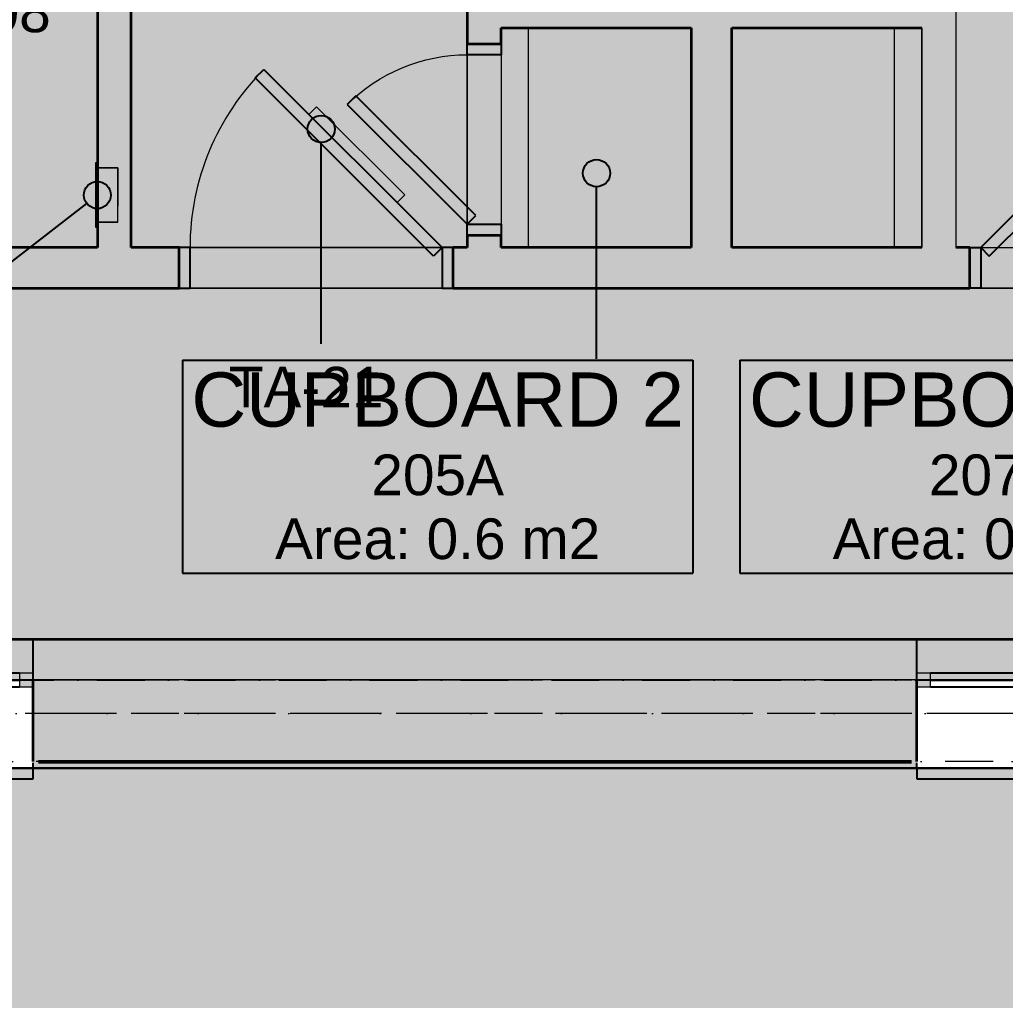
# Model space of a CAD drawing. Header units: millimetres. Extents: x -4040 to 97987, y -17467 to 39515.
# Drawn here: x 9455 to 13090, y 5369 to 8986 of the extents above; entities that cross this region are included whole.
import ezdxf
from ezdxf.enums import TextEntityAlignment as Align

# ---------------------------------------------------------------- set-up
doc = ezdxf.new("R2010")
doc.units = ezdxf.units.MM
doc.header["$MEASUREMENT"] = 0
for name, pattern in [('Dashed', [282.222223, 141.111112, -141.111112]), ('Dot & Dashed', [335.138881, 176.388884, -88.194442, 0, -70.555556]), ('Hidden Line', [195.611112, 141.111112, -54.5])]:
    doc.linetypes.add(name, pattern=pattern)
for name, color, linetype in [('A-Ee_40_20-M_GeneralFFAndEInternalFixed', 7, 'Continuous'), ('A-Zz_20_10_90-T_TextFFEInternal', 7, 'Continuous'), ('NewA-Ee_25_10-M_WallsExternal', 7, 'Continuous'), ('NewA-Ee_25_10-M_WallsInternal', 7, 'Continuous'), ('NewA-Ee_30_10-M_Roofs', 7, 'Continuous'), ('NewA-Ee_30_40-M_Floors', 7, 'Continuous'), ('NewA-Ee_40_20-M_GeneralFFAndEInternalEquipment', 7, 'Continuous'), ('NewA-Ee_40_20-M_GeneralFFAndEInternalFixed', 7, 'Continuous'), ('NewA-SL-M_SpacesExternal', 7, 'Continuous'), ('NewA-SL-M_SpacesInternal', 7, 'Continuous'), ('NewA-Ss_30_25-M_CeilingAndSoffitSystems', 7, 'Continuous'), ('NewA-Zz_20_10_90-T_TextFFEInternal', 7, 'Continuous'), ('NewA-Zz_35_40_80-M_GridStructural', 7, 'Continuous'), ('NewA-Zz_50_10_90-P_BoundarySpace', 7, 'Continuous'), ('NewA-Zz_50_90_00-M_GrossInternal', 7, 'Continuous'), ('NewA-Zz_60_50_90-P_VoidOpening', 7, 'Continuous')]:
    doc.layers.add(name, color=color, linetype=linetype)
doc.styles.add('GENERATED_STYLE_1', font='')
doc.styles.get('GENERATED_STYLE_1').set_extended_font_data('Arial')

# ---------------------------------------------------------------- blocks, each defined once
blk = doc.blocks.new('Slab_1_2', base_point=(32250, 6550.5))
at = {"layer": 'NewA-Ee_30_40-M_Floors', "linetype": 'Continuous', "lineweight": 13}
blk.add_hatch(color=254, dxfattribs=at).paths.add_polyline_path([(32250, 6550.5), (32250, 12847.7), (34699.7, 12847.7), (34699.7, 15099.7), (150.3, 15099.7), (150.3, 6550.5)])
at = {"layer": 'NewA-Ee_30_40-M_Floors', "color": 6, "linetype": 'Continuous', "lineweight": 13, "flags": 128}
blk.add_lwpolyline([(32250, 6550.5), (150.3, 6550.5), (150.3, 15099.7), (34699.7, 15099.7), (34699.7, 12847.7), (32250, 12847.7)], close=True, dxfattribs=at)
blk = doc.blocks.new('HALL_217_2_2', base_point=(3734, 7385.9))
at = {"layer": 'NewA-SL-M_SpacesInternal', "color": 253, "linetype": 'Continuous', "lineweight": 13}
for p, q in [((32250, 7995.4), (3973.6, 7995.4)), ((5499.7, 6700.3), (32250, 6700.3))]:
    blk.add_line(p, q, dxfattribs=at)
at = {"layer": 'NewA-SL-M_SpacesInternal', "color": 5, "lineweight": 70, "style": 'GENERATED_STYLE_1'}
for tag, height, p in [('ROOM_NAME', 200, (3734, 7693.8)), ('ROOM_NUMBER', 150, (3734, 7390.9)), ('adj_text', 150, (3734, 7155.2))]:
    blk.add_attdef(tag, text='', height=height, dxfattribs=at).set_placement(p, align=Align.TOP_CENTER)
blk = doc.blocks.new('Slab_5_2', base_point=(32250, 6700.3))
at = {"layer": 'NewA-Ss_30_25-M_CeilingAndSoffitSystems', "linetype": 'Continuous', "lineweight": 0}
blk.add_hatch(color=255, dxfattribs=at).paths.add_polyline_path([(32250, 6700.3), (32250, 7995.4), (3973.6, 7995.4), (3973.6, 10456), (2673, 10456), (2673, 6694.8)])
at = {"layer": 'NewA-Ss_30_25-M_CeilingAndSoffitSystems', "color": 6, "linetype": 'Continuous', "lineweight": 13, "flags": 128}
blk.add_lwpolyline([(32250, 6700.3), (2673, 6694.8), (2673, 10456), (3973.6, 10456), (3973.6, 7995.4), (32250, 7995.4)], close=True, dxfattribs=at)
blk = doc.blocks.new('Door 19')
at = {"layer": 'NewA-Ee_25_10-M_WallsInternal', "linetype": 'Continuous', "lineweight": 13}
for points in [[(-192.6, 657.6), (-224.4, 625.8), (433.2, -31.8), (465, 0)], [(-465, -150), (-465, 0), (-505, 0), (-505, -150)], [(505, -150), (505, 0), (465, 0), (465, -150)]]:
    blk.add_hatch(color=255, dxfattribs=at).paths.add_polyline_path(points)
at = {"layer": 'NewA-Ee_25_10-M_WallsInternal', "linetype": 'Continuous'}
for p, q in [((-224.4, 625.8), (-192.6, 657.6)), ((-192.6, 657.6), (465, 0)), ((433.2, -31.8), (-224.4, 625.8)), ((-465, 0), (-505, 0)), ((-505, 0), (-505, -150)), ((-465, -150), (-465, 0)), ((465, 0), (433.2, -31.8)), ((505, 0), (465, 0)), ((465, 0), (465, -150)), ((505, -150), (505, 0)), ((-505, -150), (-465, -150)), ((465, -150), (505, -150))]:
    blk.add_line(p, q, dxfattribs=at)
at = {"layer": 'NewA-Ee_25_10-M_WallsInternal', "color": 92, "linetype": 'Continuous', "lineweight": 35}
for p, q in [((-505, -150), (-505, 0)), ((505, -150), (505, 0))]:
    blk.add_line(p, q, dxfattribs=at)
at = {"layer": 'NewA-Ee_25_10-M_WallsInternal', "color": 6, "linetype": 'Continuous', "lineweight": 13}
blk.add_arc((465, 0), 930, 135, 180, dxfattribs=at)
blk = doc.blocks.new('Wall_6_2', base_point=(3973.6, 7995.4))
at = {"layer": 'NewA-Ee_25_10-M_WallsInternal', "linetype": 'Continuous', "lineweight": 13}
for points in [[(6012.1, 7995.4), (10043.4, 7995.4), (10043.4, 8145.4), (6012.1, 8145.4)], [(11053.4, 7995.4), (12959.6, 7995.4), (12959.6, 8145.4), (11053.4, 8145.4)]]:
    blk.add_hatch(color=6, dxfattribs=at).paths.add_polyline_path(points)
at = {"layer": 'NewA-Ee_25_10-M_WallsInternal', "color": 92, "linetype": 'Continuous', "lineweight": 35}
for p, q in [((10043.4, 7995.4), (10043.4, 8145.4)), ((11053.4, 7995.4), (11053.4, 8145.4)), ((12959.6, 7995.4), (12959.6, 8145.4))]:
    blk.add_line(p, q, dxfattribs=at)
at = {"layer": 'NewA-Ee_25_10-M_WallsInternal', "color": 92, "linetype": 'Continuous', "lineweight": 35, "flags": 128}
for points in [[(9741.7, 8145.4), (8221.6, 8145.4)], [(10043.4, 8145.4), (9866.7, 8145.4)], [(11105.5, 8145.4), (11053.4, 8145.4)], [(11931.6, 8145.4), (11230.5, 8145.4)], [(12783, 8145.4), (12081.6, 8145.4)], [(12959.6, 8145.4), (12908, 8145.4)], [(6012.1, 7995.4), (10043.4, 7995.4)], [(11053.4, 7995.4), (12959.6, 7995.4)]]:
    blk.add_lwpolyline(points, dxfattribs=at)
at = {"layer": 'NewA-Ee_25_10-M_WallsInternal', "linetype": 'Continuous', "zscale": 1000}
blk.add_blockref('Door 19', (10548.4, 8145.4), dxfattribs=at)
at = {"layer": 'NewA-Ee_25_10-M_WallsInternal', "linetype": 'Continuous', "xscale": -1, "zscale": 1000}
blk.add_blockref('Door 19', (13464.6, 8145.4), dxfattribs=at)
blk = doc.blocks.new('Standard grid marker_2')
at = {"layer": 'NewA-Zz_35_40_80-M_GridStructural', "color": 6, "linetype": 'Dot & Dashed', "lineweight": 13}
blk.add_line((1000, 0), (40175.6, 0), dxfattribs=at)
at = {"layer": 'NewA-Zz_35_40_80-M_GridStructural', "style": 'GENERATED_STYLE_1'}
blk.add_attdef('AC_MarkerText_1', text='', height=250, dxfattribs=at).set_placement((41425.6, 12.2), align=Align.MIDDLE_CENTER)
blk = doc.blocks.new('Standard grid marker_4')
at = {"layer": 'NewA-Zz_35_40_80-M_GridStructural', "color": 6, "linetype": 'Dot & Dashed', "lineweight": 13}
blk.add_line((1000, 0), (40175.6, 0), dxfattribs=at)
blk = doc.blocks.new('Beam_1_2', base_point=(34850, 6550))
at = {"layer": 'NewA-Ee_30_10-M_Roofs', "color": 251, "linetype": 'Dot & Dashed', "lineweight": 13}
blk.add_line((34850, 6550), (0, 6550), dxfattribs=at)
at = {"layer": 'NewA-Ee_30_10-M_Roofs', "color": 6, "linetype": 'Hidden Line', "lineweight": 13}
blk.add_line((34850, 6550), (0, 6550), dxfattribs=at)
blk = doc.blocks.new('Beam_3_2', base_point=(34850, 6426.7))
at = {"layer": 'NewA-Zz_60_50_90-P_VoidOpening', "color": 251, "linetype": 'Dot & Dashed', "lineweight": 13}
blk.add_line((34850, 6426.7), (0, 6426.7), dxfattribs=at)
at = {"layer": 'NewA-Zz_60_50_90-P_VoidOpening', "color": 6, "linetype": 'Hidden Line', "lineweight": 13}
blk.add_line((34850, 6426.7), (0, 6426.7), dxfattribs=at)
blk = doc.blocks.new('Beam_4_3', base_point=(28050, 0))
at = {"layer": 'NewA-Ee_25_10-M_WallsExternal', "linetype": 'Continuous'}
blk.add_line((28050, 6225.1), (8350, 6225.1), dxfattribs=at)
blk = doc.blocks.new('BEDROOM_205_8_3', base_point=(9682.7, 14565))
at = {"layer": 'NewA-SL-M_SpacesInternal', "color": 253, "linetype": 'Continuous', "lineweight": 13}
for p, q in [((9866.7, 11096.4), (9866.7, 8145.4)), ((11105.5, 8145.4), (11105.5, 11096.4)), ((9866.7, 8145.4), (11105.5, 8145.4))]:
    blk.add_line(p, q, dxfattribs=at)
at = {"layer": 'NewA-SL-M_SpacesInternal', "color": 5, "lineweight": 70, "style": 'GENERATED_STYLE_1'}
for tag, height, p in [('ROOM_NAME', 200, (9682.7, 14872.8)), ('ROOM_NUMBER', 150, (9682.7, 14570)), ('adj_text', 150, (9682.7, 14334.3))]:
    blk.add_attdef(tag, text='', height=height, dxfattribs=at).set_placement(p, align=Align.TOP_CENTER)
blk = doc.blocks.new('BEDROOM_207_9_3', base_point=(14422.3, 14565))
at = {"layer": 'NewA-SL-M_SpacesInternal', "color": 253, "linetype": 'Continuous', "lineweight": 13}
for p, q in [((12908, 11096.4), (12908, 8145.4)), ((12908, 8145.4), (14141, 8145.4))]:
    blk.add_line(p, q, dxfattribs=at)
at = {"layer": 'NewA-SL-M_SpacesInternal', "color": 5, "lineweight": 70, "style": 'GENERATED_STYLE_1'}
for tag, height, p in [('ROOM_NAME', 200, (14422.3, 14872.8)), ('ROOM_NUMBER', 150, (14422.3, 14570)), ('adj_text', 150, (14422.3, 14334.3))]:
    blk.add_attdef(tag, text='', height=height, dxfattribs=at).set_placement(p, align=Align.TOP_CENTER)
blk = doc.blocks.new('BATH_206_11_3', base_point=(8721.8, 7381.5))
at = {"layer": 'NewA-SL-M_SpacesInternal', "color": 253, "linetype": 'Continuous', "lineweight": 13}
for p, q in [((9741.7, 8439.2), (9741.7, 10971.4)), ((9816.7, 8439.2), (9741.7, 8439.2)), ((9816.7, 8239.2), (9816.7, 8439.2)), ((9741.7, 8145.4), (9741.7, 8239.2)), ((9741.7, 8239.2), (9816.7, 8239.2)), ((8221.6, 8145.4), (9741.7, 8145.4))]:
    blk.add_line(p, q, dxfattribs=at)
at = {"layer": 'NewA-SL-M_SpacesInternal', "color": 5, "lineweight": 70, "style": 'GENERATED_STYLE_1'}
for tag, height, p in [('ROOM_NAME', 200, (8721.8, 7689.4)), ('ROOM_NUMBER', 150, (8721.8, 7386.5)), ('adj_text', 150, (8721.8, 7150.8))]:
    blk.add_attdef(tag, text='', height=height, dxfattribs=at).set_placement(p, align=Align.TOP_CENTER)
blk = doc.blocks.new('ROOF OF FIRST FLOOR_Roof-1_12_3', base_point=(16980.2, 3307.7))
at = {"layer": 'NewA-SL-M_SpacesExternal', "color": 253, "linetype": 'Continuous', "lineweight": 13}
blk.add_line((28433.1, 6225.1), (5974.9, 6225.1), dxfattribs=at)
at = {"layer": 'NewA-SL-M_SpacesExternal', "color": 5, "lineweight": 70, "style": 'GENERATED_STYLE_1'}
for tag, height, p in [('ROOM_NAME', 200, (16980.2, 3615.6)), ('ROOM_NUMBER', 150, (16980.2, 3312.7)), ('adj_text', 150, (16980.2, 3077))]:
    blk.add_attdef(tag, text='', height=height, dxfattribs=at).set_placement(p, align=Align.TOP_CENTER)
blk = doc.blocks.new('CUPBOARD 2_205A_15_3', base_point=(10996.8, 7377.1))
at = {"layer": 'NewA-SL-M_SpacesInternal', "color": 253, "linetype": 'Continuous', "lineweight": 13}
for p, q in [((11230.5, 8956), (11230.5, 8145.4)), ((11931.6, 8956), (11230.5, 8956)), ((11931.6, 8145.4), (11931.6, 8956)), ((11230.5, 8145.4), (11931.6, 8145.4))]:
    blk.add_line(p, q, dxfattribs=at)
at = {"layer": 'NewA-SL-M_SpacesInternal', "linetype": 'Continuous'}
for p, q in [((10055.2, 7730.6), (10055.2, 7416.3)), ((10055.2, 7730.6), (11938.4, 7730.6)), ((11938.4, 7730.6), (11938.4, 7416.3)), ((10055.2, 7416.3), (10055.2, 7180.6)), ((11938.4, 7416.3), (11938.4, 7180.6)), ((10055.2, 7180.6), (10055.2, 6944.9)), ((11938.4, 7180.6), (11938.4, 6944.9)), ((10055.2, 6944.9), (11938.4, 6944.9))]:
    blk.add_line(p, q, dxfattribs=at)
at = {"layer": 'NewA-SL-M_SpacesInternal', "color": 5, "lineweight": 70, "style": 'GENERATED_STYLE_1'}
for tag, height, p in [('ROOM_NAME', 200, (10996.8, 7684.9)), ('ROOM_NUMBER', 150, (10996.8, 7382.1)), ('adj_text', 150, (10996.8, 7146.3))]:
    blk.add_attdef(tag, text='', height=height, dxfattribs=at).set_placement(p, align=Align.TOP_CENTER)
blk = doc.blocks.new('CUPBOARD 2_207A_16_3', base_point=(13053.2, 7377.1))
at = {"layer": 'NewA-SL-M_SpacesInternal', "color": 253, "linetype": 'Continuous', "lineweight": 13}
for p, q in [((12783, 8956), (12081.6, 8956)), ((12081.6, 8956), (12081.6, 8145.4)), ((12783, 8145.4), (12783, 8956)), ((12081.6, 8145.4), (12783, 8145.4))]:
    blk.add_line(p, q, dxfattribs=at)
at = {"layer": 'NewA-SL-M_SpacesInternal', "linetype": 'Continuous'}
for p, q in [((12111.6, 7730.6), (12111.6, 7416.3)), ((12111.6, 7730.6), (13994.9, 7730.6)), ((13994.9, 7730.6), (13994.9, 7416.3)), ((12111.6, 7416.3), (12111.6, 7180.6)), ((13994.9, 7416.3), (13994.9, 7180.6)), ((12111.6, 7180.6), (12111.6, 6944.9)), ((13994.9, 7180.6), (13994.9, 6944.9)), ((12111.6, 6944.9), (13994.9, 6944.9))]:
    blk.add_line(p, q, dxfattribs=at)
at = {"layer": 'NewA-SL-M_SpacesInternal', "color": 5, "lineweight": 70, "style": 'GENERATED_STYLE_1'}
for tag, height, p in [('ROOM_NAME', 200, (13053.2, 7684.9)), ('ROOM_NUMBER', 150, (13053.2, 7382.1)), ('adj_text', 150, (13053.2, 7146.3))]:
    blk.add_attdef(tag, text='', height=height, dxfattribs=at).set_placement(p, align=Align.TOP_CENTER)
blk = doc.blocks.new('Slab_10_3', base_point=(8221.6, 8145.4))
at = {"layer": 'NewA-Ss_30_25-M_CeilingAndSoffitSystems', "linetype": 'Continuous', "lineweight": 0}
blk.add_hatch(color=255, dxfattribs=at).paths.add_polyline_path([(8221.6, 8145.4), (9741.7, 8145.4), (9741.7, 10971.4), (8221.6, 10971.4)])
at = {"layer": 'NewA-Ss_30_25-M_CeilingAndSoffitSystems', "color": 6, "linetype": 'Continuous', "lineweight": 13, "flags": 128}
blk.add_lwpolyline([(8221.6, 8145.4), (9741.7, 8145.4), (9741.7, 10971.4), (8221.6, 10971.4)], close=True, dxfattribs=at)
blk = doc.blocks.new('Slab_12_3', base_point=(8101.5, 15099.7))
at = {"layer": 'NewA-Ss_30_25-M_CeilingAndSoffitSystems', "linetype": 'Continuous', "lineweight": 0}
blk.add_hatch(color=255, dxfattribs=at).paths.add_polyline_path([(8101.5, 15099.7), (8101.5, 11096.4), (9866.7, 11096.4), (9866.7, 8145.4), (11105.5, 8145.4), (11105.5, 11096.4), (11931.6, 11096.4), (11931.6, 15099.7)])
at = {"layer": 'NewA-Ss_30_25-M_CeilingAndSoffitSystems', "color": 6, "linetype": 'Continuous', "lineweight": 13, "flags": 128}
blk.add_lwpolyline([(8101.5, 15099.7), (11931.6, 15099.7), (11931.6, 11096.4), (11105.5, 11096.4), (11105.5, 8145.4), (9866.7, 8145.4), (9866.7, 11096.4), (8101.5, 11096.4)], close=True, dxfattribs=at)
blk = doc.blocks.new('Slab_13_3', base_point=(12081.6, 15099.7))
at = {"layer": 'NewA-Ss_30_25-M_CeilingAndSoffitSystems', "linetype": 'Continuous', "lineweight": 0}
blk.add_hatch(color=255, dxfattribs=at).paths.add_polyline_path([(12081.6, 15099.7), (12081.6, 11096.4), (12908, 11096.4), (12908, 8145.4), (14141, 8145.4), (14141, 11096.4), (15911.2, 11096.4), (15911.2, 15099.7)])
at = {"layer": 'NewA-Ss_30_25-M_CeilingAndSoffitSystems', "color": 6, "linetype": 'Continuous', "lineweight": 13, "flags": 128}
blk.add_lwpolyline([(12081.6, 15099.7), (12081.6, 11096.4), (12908, 11096.4), (12908, 8145.4), (14141, 8145.4), (14141, 11096.4), (15911.2, 11096.4), (15911.2, 15099.7)], close=True, dxfattribs=at)
blk = doc.blocks.new('Slab_15_3', base_point=(12081.6, 8956))
at = {"layer": 'NewA-Ss_30_25-M_CeilingAndSoffitSystems', "linetype": 'Continuous', "lineweight": 0}
blk.add_hatch(color=255, dxfattribs=at).paths.add_polyline_path([(12081.6, 8956), (12081.6, 8145.4), (12783, 8145.4), (12783, 8956)])
at = {"layer": 'NewA-Ss_30_25-M_CeilingAndSoffitSystems', "color": 6, "linetype": 'Continuous', "lineweight": 13, "flags": 128}
blk.add_lwpolyline([(12081.6, 8956), (12783, 8956), (12783, 8145.4), (12081.6, 8145.4)], close=True, dxfattribs=at)
blk = doc.blocks.new('Slab_16_3', base_point=(11931.6, 8956))
at = {"layer": 'NewA-Ss_30_25-M_CeilingAndSoffitSystems', "linetype": 'Continuous', "lineweight": 0}
blk.add_hatch(color=255, dxfattribs=at).paths.add_polyline_path([(11931.6, 8956), (11230.5, 8956), (11230.5, 8145.4), (11931.6, 8145.4)])
at = {"layer": 'NewA-Ss_30_25-M_CeilingAndSoffitSystems', "color": 6, "linetype": 'Continuous', "lineweight": 13, "flags": 128}
blk.add_lwpolyline([(11931.6, 8956), (11230.5, 8956), (11230.5, 8145.4), (11931.6, 8145.4)], close=True, dxfattribs=at)
blk = doc.blocks.new('Window 19')
at = {"layer": 'NewA-Ee_25_10-M_WallsExternal', "linetype": 'Continuous', "lineweight": 13}
for points in [[(-372, 0), (-372, -50), (-322, -50), (-322, 0)], [(372, -50), (372, 0), (322, 0), (322, -50)]]:
    blk.add_hatch(color=104, dxfattribs=at).paths.add_polyline_path(points)
at = {"layer": 'NewA-Ee_25_10-M_WallsExternal', "linetype": 'Continuous'}
for p, q in [((-372, 300), (-372, 340)), ((-372, 340), (372, 340)), ((372, 340), (372, 300)), ((-322, 0), (322, 0)), ((-372, -24.9), (-372, -50)), ((-322, -25), (322, -25)), ((372, -24.9), (372, -50)), ((322, -50), (-322, -50)), ((-372, -175.2), (372, -175.2))]:
    blk.add_line(p, q, dxfattribs=at)
at = {"layer": 'NewA-Ee_25_10-M_WallsExternal', "linetype": 'Dashed'}
blk.add_line((-372, 300), (372, 300), dxfattribs=at)
at = {"layer": 'NewA-Ee_25_10-M_WallsExternal', "color": 24, "linetype": 'Continuous', "lineweight": 13}
for p, q in [((-372, 0), (-322, 0)), ((-322, 0), (-322, -50)), ((322, -50), (322, 0)), ((322, 0), (372, 0)), ((-322, -50), (-372, -50)), ((372, -50), (322, -50))]:
    blk.add_line(p, q, dxfattribs=at)
at = {"layer": 'NewA-Ee_25_10-M_WallsExternal', "color": 92, "linetype": 'Continuous', "lineweight": 35}
for p, q in [((-372, 0), (-372, -24.9)), ((372, 0), (372, -24.9))]:
    blk.add_line(p, q, dxfattribs=at)
blk = doc.blocks.new('Wall_16_3', base_point=(34850, 6550))
at = {"layer": 'NewA-Ee_25_10-M_WallsExternal', "linetype": 'Continuous', "lineweight": 13}
for points in [[(9517.7, 6700.3), (9504.7, 6700.3), (9504.7, 6575.1), (9517.7, 6575.1)], [(9517.7, 6683.9), (12751, 6683.9), (12751, 6700.3), (9517.7, 6700.3)], [(12751, 6700.3), (12751, 6575.1), (12764, 6575.1), (12764, 6700.3)], [(9517.7, 6620.4), (12751, 6620.4), (12751, 6683.9), (9517.7, 6683.9)], [(9504.7, 6550), (12764, 6550), (12764, 6575.1), (12751, 6575.1), (12751, 6620.4), (9517.7, 6620.4), (9517.7, 6575.1), (9504.7, 6575.1)], [(9504.7, 6550), (9504.7, 6525.1), (9524.8, 6525.1), (9524.8, 6250), (12743.9, 6250), (12743.9, 6525.1), (12764, 6525.1), (12764, 6550)], [(9524.8, 6225.1), (9524.8, 6525.1), (9504.7, 6525.1), (9504.7, 6225.1)], [(12743.9, 6225.1), (12764, 6225.1), (12764, 6525.1), (12743.9, 6525.1)], [(12743.9, 6245.2), (9524.8, 6245.2), (9524.8, 6225.1), (12743.9, 6225.1)]]:
    blk.add_hatch(color=6, dxfattribs=at).paths.add_polyline_path(points)
at = {"layer": 'NewA-Ee_25_10-M_WallsExternal', "linetype": 'Continuous'}
for p, q in [((9517.7, 6700.3), (9504.7, 6700.3)), ((9504.7, 6683.9), (9504.7, 6700.3)), ((12751, 6700.3), (12764, 6700.3)), ((12764, 6683.9), (12764, 6700.3)), ((9504.7, 6620.4), (9504.7, 6683.9)), ((12764, 6620.4), (12764, 6683.9)), ((9504.7, 6575.1), (9504.7, 6620.4)), ((12764, 6575.1), (12764, 6620.4)), ((9504.7, 6550), (9504.7, 6575.1)), ((12764, 6550), (12764, 6575.1)), ((9504.7, 6225.1), (9504.7, 6245.2)), ((9524.8, 6225.1), (9504.7, 6225.1)), ((12743.9, 6245.2), (9524.8, 6245.2)), ((12743.9, 6225.1), (12764, 6225.1)), ((12764, 6225.1), (12764, 6245.2))]:
    blk.add_line(p, q, dxfattribs=at)
at = {"layer": 'NewA-Ee_25_10-M_WallsExternal', "color": 92, "linetype": 'Continuous', "lineweight": 35}
for p, q in [((9504.7, 6525.1), (9504.7, 6550)), ((12764, 6525.1), (12764, 6550)), ((9504.7, 6250), (9504.7, 6525.1)), ((12764, 6250), (12764, 6525.1)), ((12743.9, 6250), (9524.8, 6250))]:
    blk.add_line(p, q, dxfattribs=at)
at = {"layer": 'NewA-Ee_25_10-M_WallsExternal', "linetype": 'Continuous', "flags": 128}
for points in [[(12751, 6700.3), (9517.7, 6700.3)], [(9524.8, 6225.1), (12743.9, 6225.1)]]:
    blk.add_lwpolyline(points, dxfattribs=at)
at = {"layer": 'NewA-Ee_25_10-M_WallsExternal', "linetype": 'Continuous', "xscale": -1, "zscale": 1000, "rotation": 180}
for p in [(9132.7, 6525.1), (13136, 6525.1)]:
    blk.add_blockref('Window 19', p, dxfattribs=at)
blk = doc.blocks.new('Wall_17_3', base_point=(11931.6, 15099.7))
at = {"layer": 'NewA-Ee_25_10-M_WallsInternal', "linetype": 'Continuous', "lineweight": 13}
blk.add_hatch(color=6, dxfattribs=at).paths.add_polyline_path([(11931.6, 8145.4), (12081.6, 8145.4), (12081.6, 8956), (11931.6, 8956)])
at = {"layer": 'NewA-Ee_25_10-M_WallsInternal', "color": 92, "linetype": 'Continuous', "lineweight": 35, "flags": 128}
for points in [[(11931.6, 8956), (11931.6, 8145.4)], [(12081.6, 8145.4), (12081.6, 8956)]]:
    blk.add_lwpolyline(points, dxfattribs=at)
blk = doc.blocks.new('Door 19_5')
at = {"layer": 'NewA-Ee_25_10-M_WallsInternal', "linetype": 'Continuous', "lineweight": 13}
for points in [[(388.5, 777), (343.5, 777), (343.5, 0), (388.5, 0)], [(-388.5, -125), (-388.5, 0), (-428.5, 0), (-428.5, -125)], [(428.5, -125), (428.5, 0), (388.5, 0), (388.5, -125)]]:
    blk.add_hatch(color=255, dxfattribs=at).paths.add_polyline_path(points)
at = {"layer": 'NewA-Ee_25_10-M_WallsInternal', "linetype": 'Continuous'}
for p, q in [((343.5, 0), (343.5, 777)), ((343.5, 777), (388.5, 777)), ((388.5, 777), (388.5, 0)), ((-388.5, 0), (-428.5, 0)), ((-428.5, 0), (-428.5, -125)), ((-388.5, -125), (-388.5, 0)), ((388.5, 0), (343.5, 0)), ((428.5, 0), (388.5, 0)), ((388.5, 0), (388.5, -125)), ((428.5, -125), (428.5, 0)), ((-428.5, -125), (-388.5, -125)), ((388.5, -125), (428.5, -125))]:
    blk.add_line(p, q, dxfattribs=at)
at = {"layer": 'NewA-Ee_25_10-M_WallsInternal', "color": 92, "linetype": 'Continuous', "lineweight": 35}
for p, q in [((-428.5, 0), (-428.5, -125)), ((428.5, 0), (428.5, -125))]:
    blk.add_line(p, q, dxfattribs=at)
at = {"layer": 'NewA-Ee_25_10-M_WallsInternal', "color": 6, "linetype": 'Continuous', "lineweight": 13}
blk.add_arc((388.5, 0), 777, 90, 180, dxfattribs=at)
blk = doc.blocks.new('Wall_22_3', base_point=(9866.7, 11096.4))
at = {"layer": 'NewA-Ee_25_10-M_WallsInternal', "linetype": 'Continuous', "lineweight": 13}
for points in [[(9741.7, 10917.6), (9866.7, 10917.6), (9866.7, 11096.4), (9741.7, 10971.4)], [(9741.7, 10060.6), (9741.7, 8145.4), (9866.7, 8145.4), (9866.7, 10060.6)]]:
    blk.add_hatch(color=6, dxfattribs=at).paths.add_polyline_path(points)
at = {"layer": 'NewA-Ee_25_10-M_WallsInternal', "color": 92, "linetype": 'Continuous', "lineweight": 35}
for p, q in [((9741.7, 10917.6), (9866.7, 10917.6)), ((9741.7, 10060.6), (9866.7, 10060.6))]:
    blk.add_line(p, q, dxfattribs=at)
at = {"layer": 'NewA-Ee_25_10-M_WallsInternal', "color": 92, "linetype": 'Continuous', "lineweight": 35, "flags": 128}
for points in [[(9866.7, 10917.6), (9866.7, 11096.4)], [(9741.7, 10971.4), (9741.7, 10917.6)], [(9741.7, 10060.6), (9741.7, 8145.4)], [(9866.7, 8145.4), (9866.7, 10060.6)]]:
    blk.add_lwpolyline(points, dxfattribs=at)
at = {"layer": 'NewA-Ee_25_10-M_WallsInternal', "linetype": 'Continuous', "zscale": 1000, "rotation": 89.99999999999997}
blk.add_blockref('Door 19_5', (9741.7, 10489.1), dxfattribs=at)
blk = doc.blocks.new('Door 19_6')
at = {"layer": 'NewA-Ee_25_10-M_WallsInternal', "linetype": 'Continuous', "lineweight": 13}
for points in [[(-129.4, 441.9), (-161.3, 410.1), (280.7, -31.8), (312.5, 0)], [(-312.5, -125), (-312.5, 0), (-352.5, 0), (-352.5, -125)], [(352.5, -125), (352.5, 0), (312.5, 0), (312.5, -125)]]:
    blk.add_hatch(color=255, dxfattribs=at).paths.add_polyline_path(points)
at = {"layer": 'NewA-Ee_25_10-M_WallsInternal', "linetype": 'Continuous'}
for p, q in [((-161.3, 410.1), (-129.4, 441.9)), ((-129.4, 441.9), (312.5, 0)), ((280.7, -31.8), (-161.3, 410.1)), ((-312.5, 0), (-352.5, 0)), ((-352.5, 0), (-352.5, -125)), ((-312.5, -125), (-312.5, 0)), ((312.5, 0), (280.7, -31.8)), ((352.5, 0), (312.5, 0)), ((312.5, 0), (312.5, -125)), ((352.5, -125), (352.5, 0)), ((-352.5, -125), (-312.5, -125)), ((312.5, -125), (352.5, -125))]:
    blk.add_line(p, q, dxfattribs=at)
at = {"layer": 'NewA-Ee_25_10-M_WallsInternal', "color": 92, "linetype": 'Continuous', "lineweight": 35}
for p, q in [((-352.5, 0), (-352.5, -125)), ((352.5, 0), (352.5, -125))]:
    blk.add_line(p, q, dxfattribs=at)
at = {"layer": 'NewA-Ee_25_10-M_WallsInternal', "color": 6, "linetype": 'Continuous', "lineweight": 13}
blk.add_arc((312.5, 0), 625, 135, 180, dxfattribs=at)
blk = doc.blocks.new('Double Door 19')
at = {"layer": 'NewA-Ee_25_10-M_WallsInternal', "linetype": 'Continuous', "lineweight": 13}
for points in [[(-225.5, 544.5), (-770, 0), (-741.7, -28.3), (-197.2, 516.2)], [(225.5, 544.5), (197.2, 516.2), (741.7, -28.3), (770, 0)]]:
    blk.add_hatch(color=255, dxfattribs=at).paths.add_polyline_path(points)
at = {"layer": 'NewA-Ee_25_10-M_WallsInternal', "linetype": 'Continuous', "lineweight": 0}
for points in [[(-770, -125), (-770, 0), (-810, 0), (-810, -125)], [(810, -125), (810, 0), (770, 0), (770, -125)]]:
    blk.add_hatch(color=255, dxfattribs=at).paths.add_polyline_path(points)
at = {"layer": 'NewA-Ee_25_10-M_WallsInternal', "linetype": 'Continuous'}
for p, q in [((-225.5, 544.5), (-770, 0)), ((-741.7, -28.3), (-197.2, 516.2)), ((-197.2, 516.2), (-225.5, 544.5)), ((197.2, 516.2), (225.5, 544.5)), ((741.7, -28.3), (197.2, 516.2)), ((225.5, 544.5), (770, 0)), ((-770, 0), (-741.7, -28.3)), ((770, 0), (741.7, -28.3))]:
    blk.add_line(p, q, dxfattribs=at)
at = {"layer": 'NewA-Ee_25_10-M_WallsInternal', "color": 24, "linetype": 'Continuous', "lineweight": 13}
for p, q in [((-770, 0), (-810, 0)), ((-810, 0), (-810, -125)), ((-770, -125), (-770, 0)), ((810, 0), (770, 0)), ((770, 0), (770, -125)), ((810, -125), (810, 0)), ((-810, -125), (-770, -125)), ((770, -125), (810, -125))]:
    blk.add_line(p, q, dxfattribs=at)
at = {"layer": 'NewA-Ee_25_10-M_WallsInternal', "color": 92, "linetype": 'Continuous', "lineweight": 35}
for p, q in [((-810, -125), (-810, 0)), ((810, -125), (810, 0))]:
    blk.add_line(p, q, dxfattribs=at)
at = {"layer": 'NewA-Ee_25_10-M_WallsInternal', "color": 6, "linetype": 'Continuous', "lineweight": 13}
for centre, start, end in [((-770, 0), 0, 45), ((770, 0), 135, 180)]:
    blk.add_arc(centre, 770, start, end, dxfattribs=at)
blk = doc.blocks.new('Wall_23_3', base_point=(11105.5, 11096.4))
at = {"layer": 'NewA-Ee_25_10-M_WallsInternal', "linetype": 'Continuous', "lineweight": 13}
for points in [[(11105.5, 11096.4), (11105.5, 10830.2), (11230.5, 10830.2), (11230.5, 10971.4)], [(11105.5, 8896.8), (11230.5, 8896.8), (11230.5, 9210.2), (11105.5, 9210.2)], [(11105.5, 8145.4), (11230.5, 8145.4), (11230.5, 8191.8), (11105.5, 8191.8)]]:
    blk.add_hatch(color=6, dxfattribs=at).paths.add_polyline_path(points)
at = {"layer": 'NewA-Ee_25_10-M_WallsInternal', "color": 92, "linetype": 'Continuous', "lineweight": 35}
for p, q in [((11230.5, 10830.2), (11105.5, 10830.2)), ((11230.5, 9210.2), (11105.5, 9210.2)), ((11105.5, 8896.8), (11230.5, 8896.8)), ((11105.5, 8191.8), (11230.5, 8191.8))]:
    blk.add_line(p, q, dxfattribs=at)
at = {"layer": 'NewA-Ee_25_10-M_WallsInternal', "color": 92, "linetype": 'Continuous', "lineweight": 35, "flags": 128}
for points in [[(11105.5, 11096.4), (11105.5, 10830.2)], [(11230.5, 10830.2), (11230.5, 10971.4)], [(11105.5, 9210.2), (11105.5, 8896.8)], [(11230.5, 9081), (11230.5, 9210.2)], [(11230.5, 8896.8), (11230.5, 8956)], [(11105.5, 8191.8), (11105.5, 8145.4)], [(11230.5, 8145.4), (11230.5, 8191.8)]]:
    blk.add_lwpolyline(points, dxfattribs=at)
at = {"layer": 'NewA-Ee_25_10-M_WallsInternal', "linetype": 'Continuous', "xscale": -1, "zscale": 1000, "rotation": 89.99999999999997}
for name, p in [('Double Door 19', (11105.5, 10020.2)), ('Door 19_6', (11105.5, 8544.3))]:
    blk.add_blockref(name, p, dxfattribs=at)
blk = doc.blocks.new('Wall_25_3', base_point=(11105.5, 9081))
at = {"layer": 'NewA-Ee_25_10-M_WallsInternal', "linetype": 'Continuous', "lineweight": 13}
blk.add_hatch(color=6, dxfattribs=at).paths.add_polyline_path([(11230.5, 8956), (12783, 8956), (12783, 9081), (11230.5, 9081)])
at = {"layer": 'NewA-Ee_25_10-M_WallsInternal', "color": 92, "linetype": 'Continuous', "lineweight": 35, "flags": 128}
for points in [[(11931.6, 9081), (11230.5, 9081)], [(12783, 9081), (12081.6, 9081)], [(11230.5, 8956), (11931.6, 8956)], [(12081.6, 8956), (12783, 8956)]]:
    blk.add_lwpolyline(points, dxfattribs=at)
blk = doc.blocks.new('Soap Dispenser 19')
at = {"layer": 'NewA-Ee_40_20-M_GeneralFFAndEInternalEquipment', "color": 1, "linetype": 'Dashed', "lineweight": 18}
for p, q in [((0, 75), (0, 0)), ((200, 75), (0, 75)), ((200, 0), (200, 75))]:
    blk.add_line(p, q, dxfattribs=at)
at = {"layer": 'NewA-Ee_40_20-M_GeneralFFAndEInternalEquipment', "color": 1, "linetype": 'Continuous', "lineweight": 18}
for p, q in [((-20, 0), (-20, -5)), ((220, 0), (-20, 0)), ((220, -5), (220, 0)), ((-20, -5), (220, -5))]:
    blk.add_line(p, q, dxfattribs=at)
blk = doc.blocks.new('Shelves 20')
at = {"layer": 'NewA-Ee_40_20-M_GeneralFFAndEInternalFixed', "color": 6, "linetype": 'Continuous', "lineweight": 13}
for p, q in [((405.4, 0), (-405.4, 0)), ((405.4, -600), (405.4, 0)), ((-405.4, 0), (-405.4, -600)), ((-405.4, -600), (405.4, -600))]:
    blk.add_line(p, q, dxfattribs=at)
blk = doc.blocks.new('Mirror 19_2')
at = {"layer": 'NewA-Ee_40_20-M_GeneralFFAndEInternalEquipment', "color": 1, "linetype": 'Continuous', "lineweight": 18}
for p, q in [((460, 40), (0, 40)), ((0, 40), (0, 0)), ((460, 40), (0, 40)), ((0, 40), (0, 0)), ((460, 0), (460, 40)), ((460, 0), (460, 40)), ((0, 0), (460, 0)), ((0, 0), (460, 0))]:
    blk.add_line(p, q, dxfattribs=at)
blk = doc.blocks.new('Line_15_3', base_point=(10567.2, 7789.8))
at = {"layer": 'NewA-Zz_20_10_90-T_TextFFEInternal', "linetype": 'Continuous'}
blk.add_hatch(color=256, dxfattribs=at).paths.add_polyline_path([(10617.2, 8582.9), (10613.4, 8602), (10602.6, 8618.2), (10586.3, 8629), (10567.2, 8632.9), (10548.1, 8629), (10531.8, 8618.2), (10521, 8602), (10517.2, 8582.9), (10521, 8563.7), (10531.8, 8547.5), (10548.1, 8536.7), (10567.2, 8532.9), (10586.3, 8536.7), (10602.6, 8547.5), (10613.4, 8563.7)])
blk.add_line((10567.2, 7789.8), (10567.2, 8532.9), dxfattribs=at)
blk.add_circle((10567.2, 8582.9), 50, dxfattribs=at)
blk = doc.blocks.new('Line_16_3', base_point=(9035.9, 7789.8))
at = {"layer": 'NewA-Zz_20_10_90-T_TextFFEInternal', "linetype": 'Continuous'}
blk.add_hatch(color=256, dxfattribs=at).paths.add_polyline_path([(9791.7, 8339.2), (9787.9, 8358.3), (9777.1, 8374.6), (9760.9, 8385.4), (9741.7, 8389.2), (9722.6, 8385.4), (9706.4, 8374.6), (9695.6, 8358.3), (9691.7, 8339.2), (9695.6, 8320.1), (9706.4, 8303.9), (9722.6, 8293), (9741.7, 8289.2), (9760.9, 8293), (9777.1, 8303.9), (9787.9, 8320.1)])
blk.add_line((9035.9, 7789.8), (9702.3, 8308.5), dxfattribs=at)
blk.add_circle((9741.7, 8339.2), 50, dxfattribs=at)
blk = doc.blocks.new('Line_22_3', base_point=(11582.7, 7735.1))
at = {"layer": 'NewA-Zz_50_10_90-P_BoundarySpace', "linetype": 'Continuous'}
blk.add_hatch(color=256, dxfattribs=at).paths.add_polyline_path([(11632.7, 8420), (11628.9, 8439.1), (11618.1, 8455.3), (11601.9, 8466.2), (11582.7, 8470), (11563.6, 8466.2), (11547.4, 8455.3), (11536.6, 8439.1), (11532.7, 8420), (11536.6, 8400.8), (11547.4, 8384.6), (11563.6, 8373.8), (11582.7, 8370), (11601.9, 8373.8), (11618.1, 8384.6), (11628.9, 8400.8)])
blk.add_line((11582.7, 7735.1), (11582.7, 8370), dxfattribs=at)
blk.add_circle((11582.7, 8420), 50, dxfattribs=at)
blk = doc.blocks.new('Label_12_3', base_point=(8859.5, 9174.2))
at = {"layer": 'A-Zz_20_10_90-T_TextFFEInternal', "insert": (9284.5, 9089.9), "char_height": 150, "attachment_point": 2, "style": 'GENERATED_STYLE_1'}
blk.add_mtext('\\fArial|b0|i0|c0|p34;TA-08\\fArial|b0|i0|c0|p34;\\fArial|b0|i0|c0|p34;\\fArial|b0|i0|c0|p34;\\fArial|b0|i0|c0|p34;\\fArial|b0|i0|c0|p34;\\fArial|b0|i0|c0|p34;\\fArial|b0|i0|c0|p34;\\fArial|b0|i0|c0|p34;\\fArial|b0|i0|c0|p34;\\fArial|b0|i0|c0|p34;\\fArial|b0|i0|c0|p34;\\fArial|b0|i0|c0|p34;\\fArial|b0|i0|c0|p34;\\fArial|b0|i0|c0|p34;\\fArial|b0|i0|c0|p34;\\fArial|b0|i0|c0|p34;\\fArial|b0|i0|c0|p34;\\fArial|b0|i0|c0|p34;\\fArial|b0|i0|c0|p34;\\fArial|b0|i0|c0|p34;\\fArial|b0|i0|c0|p34;\\fArial|b0|i0|c0|p34;\\fArial|b0|i0|c0|p34;\\fArial|b0|i0|c0|p34;\\fArial|b0|i0|c0|p34;\\fArial|b0|i0|c0|p34;\\fArial|b0|i0|c0|p34;\\fArial|b0|i0|c0|p34;\\fArial|b0|i0|c0|p34;}', dxfattribs=at)
blk = doc.blocks.new('Label_17_3', base_point=(10086.9, 7789.8))
at = {"layer": 'A-Zz_20_10_90-T_TextFFEInternal', "insert": (10511.9, 7705.6), "char_height": 150, "attachment_point": 2, "style": 'GENERATED_STYLE_1'}
blk.add_mtext('\\fArial|b0|i0|c0|p34;TA-21\\fArial|b0|i0|c0|p34;\\fArial|b0|i0|c0|p34;\\fArial|b0|i0|c0|p34;\\fArial|b0|i0|c0|p34;\\fArial|b0|i0|c0|p34;\\fArial|b0|i0|c0|p34;\\fArial|b0|i0|c0|p34;\\fArial|b0|i0|c0|p34;\\fArial|b0|i0|c0|p34;\\fArial|b0|i0|c0|p34;\\fArial|b0|i0|c0|p34;\\fArial|b0|i0|c0|p34;\\fArial|b0|i0|c0|p34;\\fArial|b0|i0|c0|p34;\\fArial|b0|i0|c0|p34;\\fArial|b0|i0|c0|p34;\\fArial|b0|i0|c0|p34;\\fArial|b0|i0|c0|p34;\\fArial|b0|i0|c0|p34;\\fArial|b0|i0|c0|p34;\\fArial|b0|i0|c0|p34;\\fArial|b0|i0|c0|p34;\\fArial|b0|i0|c0|p34;\\fArial|b0|i0|c0|p34;\\fArial|b0|i0|c0|p34;\\fArial|b0|i0|c0|p34;\\fArial|b0|i0|c0|p34;\\fArial|b0|i0|c0|p34;\\fArial|b0|i0|c0|p34;}', dxfattribs=at)

msp = doc.modelspace()

# ---------------------------------------------------------------- hatches: boundary and pattern name
at = {"layer": 'A-Ee_40_20-M_GeneralFFAndEInternalFixed', "linetype": 'Continuous', "lineweight": 13}
msp.add_hatch(color=9, dxfattribs=at).paths.add_polyline_path([(5974.9, 6225.1), (28050, 6225.1), (28050, 0), (8350, 0), (8350, 3091.7), (5974.9, 3091.7)])
at = {"layer": 'NewA-Zz_50_90_00-M_GrossInternal', "linetype": 'Continuous', "lineweight": 140}
msp.add_hatch(color=1, dxfattribs=at).paths.add_polyline_path([(150.3, 15099.7), (34699.7, 15099.7), (34699.7, 6700.3), (5499.7, 6700.3), (5499.7, 2150.3), (2050.3, 2150.3), (2050.3, 6700.3), (150.3, 6700.3)])

# ---------------------------------------------------------------- linework, layer by layer
at = {"layer": 'A-Ee_40_20-M_GeneralFFAndEInternalFixed', "linetype": 'Continuous', "flags": 128}
msp.add_lwpolyline([(5974.9, 6225.1), (28050, 6225.1), (28050, 0), (8350, 0), (8350, 3091.7), (5974.9, 3091.7)], close=True, dxfattribs=at)
at = {"layer": 'NewA-Zz_50_90_00-M_GrossInternal', "linetype": 'Continuous', "flags": 128}
msp.add_lwpolyline([(150.3, 15099.7), (34699.7, 15099.7), (34699.7, 6700.3), (5499.7, 6700.3), (5499.7, 2150.3), (2050.3, 2150.3), (2050.3, 6700.3), (150.3, 6700.3)], close=True, dxfattribs=at)

# ---------------------------------------------------------------- block references
at = {"layer": 'A-Zz_20_10_90-T_TextFFEInternal', "color": 6, "linetype": 'Continuous', "lineweight": 13}
for name, p in [('Label_12_3', (8859.5, 9174.2)), ('Label_17_3', (10086.9, 7789.8))]:
    msp.add_blockref(name, p, dxfattribs=at)
at = {"layer": 'NewA-Ee_25_10-M_WallsExternal', "color": 92, "lineweight": 35}
msp.add_blockref('Wall_16_3', (34850, 6550), dxfattribs=at)
at = {"layer": 'NewA-Ee_25_10-M_WallsExternal', "color": 6, "lineweight": 13}
msp.add_blockref('Beam_4_3', (28050, 0), dxfattribs=at)
at = {"layer": 'NewA-Ee_25_10-M_WallsInternal', "color": 92, "lineweight": 35}
for name, p in [('Wall_17_3', (11931.6, 15099.7)), ('Wall_22_3', (9866.7, 11096.4)), ('Wall_23_3', (11105.5, 11096.4)), ('Wall_25_3', (11105.5, 9081)), ('Wall_6_2', (3973.6, 7995.4))]:
    msp.add_blockref(name, p, dxfattribs=at)
at = {"layer": 'NewA-Ee_30_10-M_Roofs', "color": 6, "lineweight": 13}
msp.add_blockref('Beam_1_2', (34850, 6550), dxfattribs=at)
at = {"layer": 'NewA-Ee_30_40-M_Floors', "color": 6, "linetype": 'Continuous', "lineweight": 13}
msp.add_blockref('Slab_1_2', (32250, 6550.5), dxfattribs=at)
at = {"layer": 'NewA-Ee_40_20-M_GeneralFFAndEInternalEquipment', "color": 6, "linetype": 'Continuous', "lineweight": 13, "xscale": -1, "zscale": 1000}
for name, p, rotation in [('Mirror 19_2', (10550.2, 8665.1), 134.9999999999999), ('Soap Dispenser 19', (9741.7, 8239.2), 270)]:
    msp.add_blockref(name, p, dxfattribs=dict(at, rotation=rotation))
at = {"layer": 'NewA-Ee_40_20-M_GeneralFFAndEInternalFixed', "color": 6, "linetype": 'Continuous', "lineweight": 13, "xscale": -1, "zscale": 1000, "rotation": 270}
msp.add_blockref('Shelves 20', (11931.6, 8550.7), dxfattribs=at)
at = {"layer": 'NewA-Ee_40_20-M_GeneralFFAndEInternalFixed', "color": 6, "linetype": 'Continuous', "lineweight": 13, "zscale": 1000, "rotation": 90}
msp.add_blockref('Shelves 20', (12081.6, 8550.7), dxfattribs=at)
at = {"layer": 'NewA-SL-M_SpacesExternal', "linetype": 'Continuous'}
msp.add_blockref('ROOF OF FIRST FLOOR_Roof-1_12_3', (16980.2, 3307.7), dxfattribs=at)
at = {"layer": 'NewA-SL-M_SpacesInternal', "linetype": 'Continuous'}
for name, p in [('BEDROOM_205_8_3', (9682.7, 14565)), ('BEDROOM_207_9_3', (14422.3, 14565)), ('BATH_206_11_3', (8721.8, 7381.5)), ('HALL_217_2_2', (3734, 7385.9))]:
    msp.add_blockref(name, p, dxfattribs=at)
for name, p, values in [('CUPBOARD 2_205A_15_3', (10996.8, 7377.1), {'ROOM_NAME': 'CUPBOARD 2', 'ROOM_NUMBER': '205A', 'adj_text': 'Area: 0.6 m2'}), ('CUPBOARD 2_207A_16_3', (13053.2, 7377.1), {'ROOM_NAME': 'CUPBOARD 2', 'ROOM_NUMBER': '207A', 'adj_text': 'Area: 0.6 m2'})]:
    msp.add_blockref(name, p, dxfattribs=at).add_auto_attribs(values)
at = {"layer": 'NewA-Ss_30_25-M_CeilingAndSoffitSystems', "color": 6, "linetype": 'Continuous', "lineweight": 13}
for name, p in [('Slab_12_3', (8101.5, 15099.7)), ('Slab_13_3', (12081.6, 15099.7)), ('Slab_10_3', (8221.6, 8145.4)), ('Slab_5_2', (32250, 6700.3)), ('Slab_16_3', (11931.6, 8956)), ('Slab_15_3', (12081.6, 8956))]:
    msp.add_blockref(name, p, dxfattribs=at)
at = {"layer": 'NewA-Zz_20_10_90-T_TextFFEInternal', "linetype": 'Continuous'}
for name, p in [('Line_15_3', (10567.2, 7789.8)), ('Line_16_3', (9035.9, 7789.8))]:
    msp.add_blockref(name, p, dxfattribs=at)
at = {"layer": 'NewA-Zz_35_40_80-M_GridStructural', "color": 1, "linetype": 'Continuous', "lineweight": 18, "zscale": 1000}
msp.add_blockref('Standard grid marker_2', (-1652.3, 6550), dxfattribs=at)
at = {"layer": 'NewA-Zz_35_40_80-M_GridStructural', "color": 1, "linetype": 'Continuous', "lineweight": 18, "zscale": 1000, "rotation": 180}
msp.add_blockref('Standard grid marker_4', (39523.3, 6250), dxfattribs=at)
at = {"layer": 'NewA-Zz_50_10_90-P_BoundarySpace', "linetype": 'Continuous'}
msp.add_blockref('Line_22_3', (11582.7, 7735.1), dxfattribs=at)
at = {"layer": 'NewA-Zz_60_50_90-P_VoidOpening', "color": 6, "lineweight": 13}
msp.add_blockref('Beam_3_2', (34850, 6426.7), dxfattribs=at)

doc.saveas('drawing.dxf')
